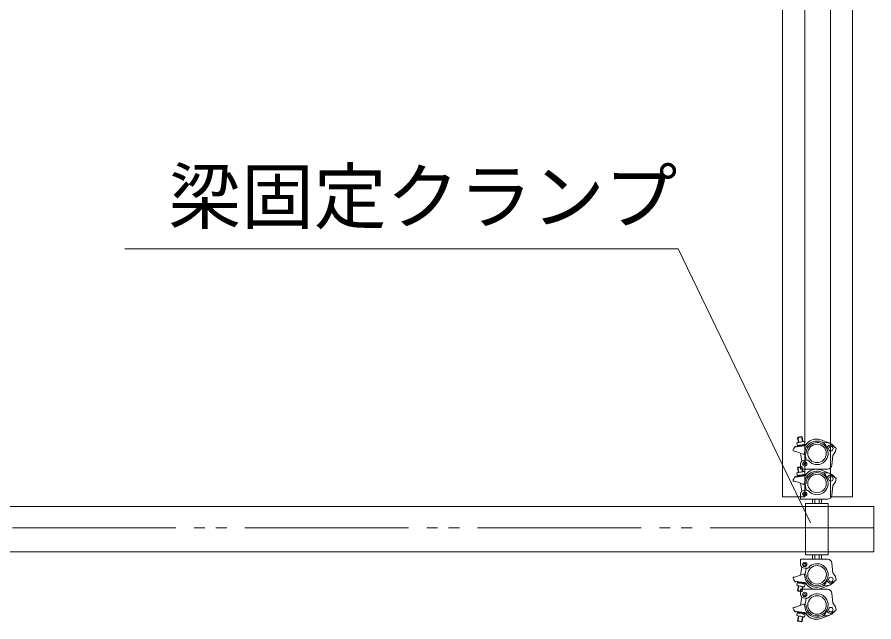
# Model space of a CAD drawing. Units: millimetres, scale not verified. Extents: x -9305 to 9305, y -6415 to 6415.
# Drawn here: x -1307 to 578, y 3435 to 4767 of the extents above; entities that cross this region are included whole.
import ezdxf
from ezdxf.enums import TextEntityAlignment as Align

# ---------------------------------------------------------------- set-up
doc = ezdxf.new("R2010")
doc.units = ezdxf.units.MM
doc.header["$LTSCALE"] = 40
doc.linetypes.add('DOUBLE_CHAIN2', pattern=[12.8, 9, -1, 0.6, -0.6, 0.6, -1])
for name, color, linetype, lineweight in [('0-2_CLG-45', 134, 'DOUBLE_CHAIN2', 18), ('0-4_CLGS-81', 134, 'Continuous', 18), ('0-7_TEXT', 134, 'Continuous', 18)]:
    doc.layers.add(name, color=color, linetype=linetype, lineweight=lineweight)
doc.styles.add('ＭＳ ゴシック', font='')
doc.styles.get('ＭＳ ゴシック').set_extended_font_data('MS Gothic')

msp = doc.modelspace()

# ---------------------------------------------------------------- linework, layer by layer
at = {"layer": '0-2_CLG-45'}
msp.add_line((578, 3642.33), (-7722, 3642.33), dxfattribs=at)
at = {"layer": '0-4_CLGS-81'}
for p, q in [((408.73, 3829.28), (410.07, 3821.91)), ((419.94, 3842.58), (410.1, 3840.77)), ((410.9, 3841.94), (410.1, 3840.77)), ((410.1, 3840.77), (412.01, 3830.37)), ((410.89, 3841.94), (412.98, 3830.56)), ((418.76, 3843.38), (410.9, 3841.94)), ((421.59, 3832.13), (412.41, 3830.46)), ((418.76, 3843.38), (419.94, 3842.58)), ((420.85, 3832.01), (418.76, 3843.38)), ((421.84, 3832.18), (419.93, 3842.59)), ((426.8, 3824.95), (425.45, 3832.33)), ((461.09, 3836.05), (480.93, 3828.46)), ((422.36, 3804.31), (406.06, 3810.64)), ((406.46, 3820.75), (406.64, 3820.4)), ((425.78, 3823.02), (406.64, 3820.4)), ((427.79, 3825.13), (409.09, 3821.73)), ((427.98, 3824.15), (409.19, 3820.74)), ((495.06, 3817.53), (486.48, 3823.34)), ((416.64, 3806.53), (419.82, 3789.27)), ((426.34, 3804.4), (423.13, 3804.23)), ((425.78, 3791.53), (430.49, 3791.53)), ((426.69, 3804.45), (429.05, 3791.55)), ((487.78, 3801.53), (485.73, 3780.56)), ((419.93, 3776.36), (410.09, 3774.56)), ((410.89, 3775.72), (410.09, 3774.55)), ((410.09, 3774.56), (412, 3764.15)), ((410.88, 3775.72), (412.97, 3764.34)), ((418.76, 3777.16), (410.89, 3775.72)), ((416.78, 3782.53), (416.78, 3771.53)), ((475.78, 3771.53), (416.78, 3771.53)), ((420.84, 3765.79), (418.75, 3777.16)), ((418.76, 3777.16), (419.93, 3776.36)), ((421.83, 3765.96), (419.92, 3776.37)), ((442.99, 3771.54), (462.99, 3771.54)), ((406.46, 3754.53), (406.63, 3754.18)), ((425.77, 3756.8), (406.63, 3754.18)), ((408.72, 3763.07), (410.06, 3755.69)), ((427.78, 3758.91), (409.08, 3755.51)), ((427.97, 3757.93), (409.18, 3754.52)), ((421.58, 3765.92), (412.4, 3764.24)), ((426.78, 3758.73), (425.44, 3766.11)), ((461.08, 3769.83), (480.92, 3762.24)), ((495.05, 3751.31), (486.47, 3757.12)), ((422.35, 3738.09), (406.05, 3744.42)), ((416.64, 3740.31), (419.8, 3723.05)), ((426.33, 3738.18), (423.12, 3738.02)), ((426.68, 3738.23), (429.04, 3725.33)), ((487.77, 3735.31), (485.72, 3714.34)), ((416.77, 3716.31), (416.77, 3705.31)), ((425.77, 3725.31), (430.48, 3725.31)), ((475.77, 3705.31), (416.77, 3705.31)), ((442.98, 3705.32), (462.98, 3705.32)), ((442.98, 3705.32), (442.98, 3695.38)), ((447.98, 3705.32), (447.98, 3695.38)), ((457.98, 3705.32), (457.98, 3695.38)), ((462.98, 3705.32), (462.98, 3695.38)), ((531.11, 3710.69), (482.51, 3710.69)), ((-7722, 3689.33), (427.78, 3689.33)), ((478, 3689.33), (578, 3689.33)), ((578, 3689.33), (578, 3589.33)), ((427.78, 3589.33), (-7722, 3589.33)), ((442.98, 3573.34), (442.98, 3583.28)), ((447.98, 3573.34), (447.98, 3583.28)), ((457.98, 3573.34), (457.98, 3583.28)), ((462.98, 3573.34), (462.98, 3583.28)), ((478, 3589.33), (578, 3589.33)), ((416.77, 3562.35), (416.77, 3573.35)), ((475.77, 3573.35), (416.77, 3573.35)), ((442.98, 3573.34), (462.98, 3573.34)), ((487.77, 3543.35), (485.72, 3564.32)), ((416.64, 3538.35), (419.8, 3555.61)), ((425.77, 3553.35), (430.48, 3553.35)), ((426.68, 3540.43), (429.04, 3553.33)), ((422.35, 3540.57), (406.05, 3534.24)), ((426.33, 3540.48), (423.12, 3540.65)), ((495.05, 3527.35), (486.47, 3521.54)), ((406.46, 3524.13), (406.63, 3524.48)), ((425.77, 3521.86), (406.63, 3524.48)), ((408.72, 3515.6), (410.06, 3522.97)), ((427.78, 3519.75), (409.08, 3523.15)), ((427.97, 3520.73), (409.18, 3524.14)), ((410.09, 3504.1), (412, 3514.51)), ((410.88, 3502.94), (412.97, 3514.32)), ((421.58, 3512.74), (412.4, 3514.42)), ((416.78, 3496.13), (416.78, 3507.13)), ((475.78, 3507.13), (416.78, 3507.13)), ((420.84, 3512.87), (418.75, 3501.5)), ((421.83, 3512.7), (419.92, 3502.29)), ((426.78, 3519.93), (425.44, 3512.55)), ((442.99, 3507.12), (462.99, 3507.12)), ((461.08, 3508.83), (480.92, 3516.42)), ((410.89, 3502.94), (410.09, 3504.11)), ((419.93, 3502.3), (410.09, 3504.1)), ((418.76, 3501.5), (410.89, 3502.94)), ((416.64, 3472.13), (419.82, 3489.4)), ((418.76, 3501.5), (419.93, 3502.3)), ((487.78, 3477.13), (485.73, 3498.1)), ((422.36, 3474.35), (406.06, 3468.02)), ((426.34, 3474.26), (423.13, 3474.43)), ((425.78, 3487.13), (430.49, 3487.13)), ((426.69, 3474.22), (429.05, 3487.11)), ((406.46, 3457.91), (406.64, 3458.26)), ((425.78, 3455.64), (406.64, 3458.26)), ((408.73, 3449.38), (410.07, 3456.76)), ((427.79, 3453.54), (409.09, 3456.93)), ((427.98, 3454.52), (409.19, 3457.92)), ((426.8, 3453.71), (425.45, 3446.34)), ((495.06, 3461.13), (486.48, 3455.32)), ((410.1, 3437.89), (412.01, 3448.29)), ((410.9, 3436.72), (410.1, 3437.9)), ((419.94, 3436.08), (410.1, 3437.89)), ((410.89, 3436.73), (412.98, 3448.1)), ((418.76, 3435.28), (410.9, 3436.72)), ((421.59, 3446.53), (412.41, 3448.2)), ((420.85, 3446.65), (418.76, 3435.28)), ((418.76, 3435.28), (419.94, 3436.08)), ((421.84, 3446.48), (419.93, 3436.08)), ((461.09, 3442.61), (480.93, 3450.21))]:
    msp.add_line(p, q, dxfattribs=at)
at = {"layer": '0-4_CLGS-81', "linetype": 'DOUBLE_CHAIN2'}
for p, q in [((427.78, 3689.33), (477.78, 3689.33)), ((427.78, 3589.33), (477.78, 3589.33))]:
    msp.add_line(p, q, dxfattribs=at)
at = {"layer": '0-4_CLGS-81'}
for points in [[(425.76, 3710.69), (425.76, 5910.69), (377.16, 5910.69), (377.16, 3710.69)], [(427.78, 3695.88), (477.78, 3695.88), (477.78, 3582.58), (427.78, 3582.58)]]:
    msp.add_lwpolyline(points, close=True, dxfattribs=at)
for points in [[(482.51, 3710.69), (482.51, 5910.69), (531.11, 5910.69), (531.11, 3710.69)], [(487.78, 3801.53), (493.78, 3810.03), (495.06, 3817.53)], [(487.77, 3735.31), (493.77, 3743.81), (495.05, 3751.31)], [(487.77, 3543.35), (493.77, 3534.85), (495.05, 3527.35)], [(487.78, 3477.13), (493.78, 3468.63), (495.06, 3461.13)]]:
    msp.add_lwpolyline(points, dxfattribs=at)
for centre, radius in [((452.99, 3806.19), 20.36), ((483.28, 3816.53), 5), ((425.78, 3783.03), 4.75), ((425.78, 3783.03), 2.25), ((452.98, 3739.98), 20.36), ((483.27, 3750.31), 5), ((425.77, 3716.81), 4.75), ((425.77, 3716.81), 2.25), ((425.77, 3561.85), 4.75), ((425.77, 3561.85), 2.25), ((452.98, 3538.98), 20.42), ((483.27, 3528.35), 5), ((425.78, 3495.63), 4.75), ((425.78, 3495.63), 2.25), ((452.99, 3472.47), 20.36), ((483.28, 3462.13), 5)]:
    msp.add_circle(centre, radius, dxfattribs=at)
for centre, radius, start, end in [((416.06, 3812.69), 18.14, 86.763, 113.859), ((424.43, 3814.22), 18.14, 86.763, 113.859), ((452.98, 3805.83), 27.5, 64.68, 178.286), ((451.65, 3810.3), 27.43, 69.863, 149.651), ((452.98, 3805.83), 24.3, 23.409, 177.714), ((469.02, 3839.73), 10, 244.68, 276.446), ((459.65, 3817.36), 14.27, 3.379, 69.105), ((472.76, 3806.65), 23.29, 33.395, 96.446), ((398.52, 3780.44), 31.13, 75.977, 87.16), ((415, 3810.05), 15.01, 132.479, 174.343), ((405.54, 3820.38), 1, 21.664, 132.479), ((409.19, 3821.24), 0.5, 100.291, 289.984), ((414.88, 3819.22), 5.51, 49.828, 150.774), ((423.25, 3820.74), 5.51, 49.826, 150.775), ((425.71, 3825.85), 2.82, 271.374, 323.267), ((427.86, 3824.63), 0.5, 270.616, 100.309), ((452.98, 3805.83), 24.3, 222.065, 23.409), ((482.38, 3817.28), 7.32, 55.902, 194.205), ((425.78, 3782.53), 9, 90, 180), ((423, 3806.73), 2.5, 255.37, 358.286), ((426.2, 3806.9), 2.5, 273.067, 357.714), ((430.49, 3785.53), 6, 42.065, 90), ((451.64, 3744.08), 27.43, 69.863, 149.651), ((475.78, 3781.53), 10, 270, 354.424), ((414.98, 3743.84), 15.01, 132.479, 174.343), ((405.52, 3754.16), 1, 21.664, 132.479), ((409.18, 3755.02), 0.5, 100.291, 289.984), ((416.06, 3746.48), 18.14, 86.763, 113.859), ((414.88, 3753), 5.51, 49.828, 150.774), ((424.42, 3748), 18.14, 86.763, 113.859), ((423.24, 3754.52), 5.51, 49.826, 150.775), ((452.97, 3739.61), 27.5, 64.68, 178.286), ((425.7, 3759.63), 2.82, 271.374, 323.267), ((427.84, 3758.42), 0.5, 270.616, 100.309), ((452.97, 3739.61), 24.3, 23.409, 177.714), ((469.01, 3773.51), 10, 244.68, 276.446), ((459.64, 3751.14), 14.27, 3.379, 69.105), ((472.75, 3740.43), 23.29, 33.395, 96.446), ((482.36, 3751.06), 7.32, 55.902, 194.205), ((398.51, 3714.22), 31.13, 75.977, 87.16), ((422.98, 3740.51), 2.5, 255.37, 358.286), ((426.19, 3740.68), 2.5, 273.067, 357.714), ((452.97, 3739.61), 24.3, 222.065, 23.409), ((425.77, 3716.31), 9, 90, 180), ((430.48, 3719.31), 6, 42.065, 90), ((475.77, 3715.31), 10, 270, 354.424), ((475.77, 3563.35), 10, 5.576, 90), ((425.77, 3562.35), 9, 180, 270), ((430.48, 3559.35), 6, 270, 317.935), ((452.97, 3539.05), 24.3, 336.591, 137.935), ((398.51, 3564.44), 31.13, 272.84, 284.023), ((414.98, 3534.83), 15.01, 185.657, 227.521), ((422.98, 3538.15), 2.5, 1.714, 104.63), ((452.97, 3539.05), 27.5, 181.714, 295.32), ((426.19, 3537.98), 2.5, 2.286, 86.933), ((452.97, 3539.05), 24.3, 182.286, 336.591), ((459.64, 3527.52), 14.27, 290.895, 356.621), ((482.36, 3527.6), 7.32, 165.795, 304.098), ((405.52, 3524.5), 1, 227.521, 338.336), ((409.18, 3523.64), 0.5, 70.016, 259.709), ((416.06, 3532.18), 18.14, 246.141, 273.237), ((414.88, 3525.66), 5.51, 209.226, 310.172), ((424.42, 3530.66), 18.14, 246.141, 273.237), ((423.24, 3524.14), 5.51, 209.225, 310.174), ((425.7, 3519.03), 2.82, 36.733, 88.626), ((427.84, 3520.25), 0.5, 259.691, 89.384), ((451.64, 3534.58), 27.43, 210.349, 290.137), ((469.01, 3505.15), 10, 83.554, 115.32), ((472.75, 3538.23), 23.29, 263.554, 326.605), ((475.78, 3497.13), 10, 5.576, 90), ((425.78, 3496.13), 9, 180, 270), ((430.49, 3493.13), 6, 270, 317.935), ((452.98, 3472.83), 24.3, 336.591, 137.935), ((423, 3471.93), 2.5, 1.714, 104.63), ((452.98, 3472.83), 27.5, 181.714, 295.32), ((426.2, 3471.76), 2.5, 2.286, 86.933), ((452.98, 3472.83), 24.3, 182.286, 336.591), ((398.52, 3498.22), 31.13, 272.84, 284.023), ((415, 3468.61), 15.01, 185.657, 227.521), ((405.54, 3458.28), 1, 227.521, 338.336), ((409.19, 3457.42), 0.5, 70.016, 259.709), ((414.88, 3459.44), 5.51, 209.226, 310.172), ((423.25, 3457.92), 5.51, 209.225, 310.174), ((425.71, 3452.82), 2.82, 36.733, 88.626), ((427.86, 3454.03), 0.5, 259.691, 89.384), ((451.65, 3468.36), 27.43, 210.349, 290.137), ((459.65, 3461.31), 14.27, 290.895, 356.621), ((472.76, 3472.01), 23.29, 263.554, 326.605), ((482.38, 3461.38), 7.32, 165.795, 304.098), ((416.06, 3465.97), 18.14, 246.141, 273.237), ((424.43, 3464.45), 18.14, 246.141, 273.237), ((469.02, 3438.93), 10, 83.554, 115.32)]:
    msp.add_arc(centre, radius, start, end, dxfattribs=at)
at = {"layer": '0-7_TEXT'}
for p in [(-1070.7, 4256.22), (438.43, 3653.02)]:
    msp.add_line(p, (147.18, 4256.22), dxfattribs=at)

# ---------------------------------------------------------------- texts
at = {"layer": '0-7_TEXT', "style": 'ＭＳ ゴシック'}
msp.add_text('梁固定クランプ', height=117.3, dxfattribs=at).set_placement((-974.5, 4278.15), align=Align.BOTTOM_LEFT)

doc.saveas('drawing.dxf')
